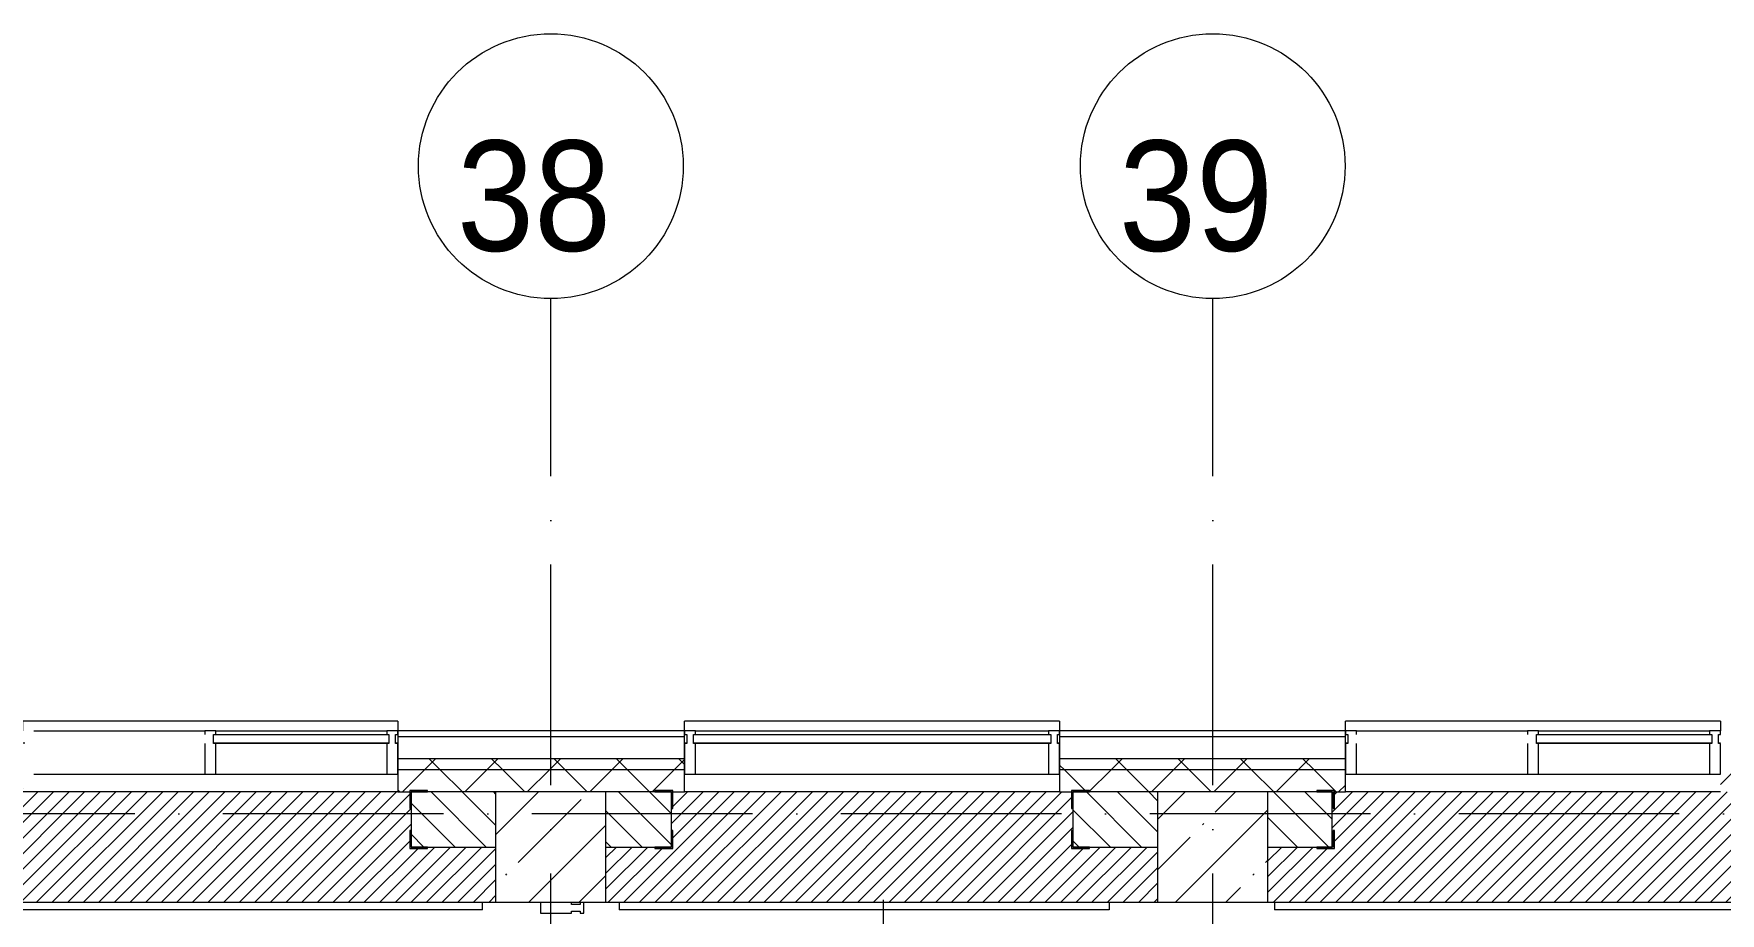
# Model space of a CAD drawing. Header units: millimetres. Extents: x -6467 to 106027, y -7090 to 195095.
# Drawn here: x 48366 to 56009, y 111545 to 115531 of the extents above; entities that cross this region are included whole.
import ezdxf

# ---------------------------------------------------------------- set-up
doc = ezdxf.new("R2010")
doc.units = ezdxf.units.MM
doc.linetypes.add('50_200_ШТРИХ_1Т_ш5_п1_п1_', pattern=[1400, 1000, -200, 0, -200])
for name, color, linetype, lineweight in [('A-FLOR', 7, 'Continuous', 9), ('A-FLOR-IDEN', 7, 'Continuous', 9), ('A-GLAZ', 7, 'Continuous', 5), ('A-GLAZ-CWMG', 7, 'Continuous', 9), ('A-GLAZ-CWMG-1', 7, 'Continuous', 20), ('A-WALL', 7, 'Continuous', 5), ('A-WALL-FNSH-1', 7, 'Continuous', 5), ('I-WALL', 7, 'Continuous', 5), ('S-COLS', 7, 'Continuous', 9), ('S-COLS-1', 7, 'Continuous', 5)]:
    doc.layers.add(name, color=color, linetype=linetype, lineweight=lineweight)
for name, color, linetype, lineweight, true_color in [('A-FLOR-PATT-1', 7, 'Continuous', 5, 0xd61c12), ('A-GENM-1', 7, 'Continuous', 9, 0xaaaaaa), ('A-GENM-2', 7, 'Continuous', 20, 0xaaaaaa), ('Оси-1', 7, 'Continuous', 20, 0xaaaaaa), ('Оси-2', 7, 'Continuous', 9, 0xaaaaaa), ('Оси-3', 7, '50_200_ШТРИХ_1Т_ш5_п1_п1_', 9, 0xaaaaaa)]:
    doc.layers.add(name, color=color, linetype=linetype, lineweight=lineweight, true_color=true_color)
doc.styles.add('Arial', font='arial.ttf', dxfattribs={"width": 0.9, "height": 500})
pattern_1 = [(45, (109.45, 102614.03), (-141.42136, 141.42136), []), (135, (109.45, 102614.03), (-141.42136, -141.42136), [])]

# ---------------------------------------------------------------- blocks, each defined once
blk = doc.blocks.new('Прямоугольный импост - Импост структурный с накладкой - 180мм-V172-АИ_План этажа Радиаторы_3')
at = {"layer": 'A-GLAZ-CWMG-1'}
for p, q in [((0, 180), (-50, 180)), ((-50, 180), (-50, 40)), ((-50, 40), (-40, 40)), ((-40, 0), (-50, 0)), ((-50, 0), (-50, -17)), ((-40, 40), (-40, 0)), ((-10, 0), (-10, 40)), ((-10, 40), (0, 40)), ((0, 0), (-10, 0)), ((-50, -17), (0, -17))]:
    blk.add_line(p, q, dxfattribs=at)
blk = doc.blocks.new('BSC_Колонна _Прямоугольная - 500х500-V203-АИ_План этажа Радиаторы_3')
at = {"layer": 'S-COLS-1'}
h = blk.add_hatch(dxfattribs=at)
h.set_pattern_fill('FP_153', color=256, style=0, pattern_type=2)
h.set_pattern_definition([(45, (-50600, -9231.04), (-228.0985, 228.0985), []), (45, (-50371.9, -9231.04), (-228.0985, 228.0985), [403.225, -80.645, 6.706, -73.939])])
h.paths.add_polyline_path([(-250, -250), (250, -250), (250, 250), (-250, 250)])
for p, q in [((250, 250), (-250, 250)), ((-250, 250), (-250, -250)), ((250, -250), (250, 250)), ((-250, -250), (250, -250))]:
    blk.add_line(p, q, dxfattribs=at)
blk = doc.blocks.new('BSC_Колонна _Прямоугольная - 500х500-V223-АИ_План этажа Радиаторы_3')
at = {"layer": 'S-COLS-1'}
h = blk.add_hatch(dxfattribs=at)
h.set_pattern_fill('FP_173', color=256, style=0, pattern_type=2)
h.set_pattern_definition([(45, (-53600, -9231.04), (-228.0985, 228.0985), []), (45, (-53371.9, -9231.04), (-228.0985, 228.0985), [403.225, -80.645, 6.706, -73.939])])
h.paths.add_polyline_path([(-250, -250), (250, -250), (250, 250), (-250, 250)])
for p, q in [((250, 250), (-250, 250)), ((-250, 250), (-250, -250)), ((250, -250), (250, 250)), ((-250, -250), (250, -250))]:
    blk.add_line(p, q, dxfattribs=at)
blk = doc.blocks.new('Прямоугольный импост - Импост структурный с накладкой - 180мм-22071093-АИ_План этажа Радиаторы_3')
at = {"layer": 'A-GLAZ-CWMG'}
for p, q in [((49825, 55111), (49050, 55111)), ((49825, 54931), (49050, 54931)), ((49825, 54914), (49050, 54914))]:
    blk.add_line(p, q, dxfattribs=at)
blk = doc.blocks.new('Прямоугольный импост - Импост структурный с накладкой - 180мм-22437098-АИ_План этажа Радиаторы_3')
at = {"layer": 'A-GLAZ-CWMG-1'}
for p, q in [((-50, 0), (-50, 17)), ((-50, 17), (0, 17)), ((-40, 0), (-50, 0)), ((-40, -40), (-40, 0)), ((0, 0), (-10, 0)), ((-10, 0), (-10, -40)), ((0, 17), (0, 0)), ((-50, -180), (-50, -40)), ((-50, -40), (-40, -40)), ((-10, -40), (0, -40)), ((0, -40), (0, -180)), ((0, -180), (-50, -180))]:
    blk.add_line(p, q, dxfattribs=at)
blk = doc.blocks.new('Прямоугольный импост - Импост структурный с накладкой - 180мм-22437099-АИ_План этажа Радиаторы_3')
at = {"layer": 'A-GLAZ-CWMG-1'}
for p, q in [((0, 17), (-50, 17)), ((-50, 17), (-50, 0)), ((-50, 0), (-40, 0)), ((-40, 0), (-40, -40)), ((-10, -40), (-10, 0)), ((-10, 0), (0, 0)), ((0, 0), (0, 17)), ((-40, -40), (-50, -40)), ((-50, -40), (-50, -180)), ((0, -40), (-10, -40)), ((0, -180), (0, -40)), ((-50, -180), (0, -180))]:
    blk.add_line(p, q, dxfattribs=at)
blk = doc.blocks.new('Прямоугольный импост - Импост структурный с накладкой - 180мм-22437089-АИ_План этажа Радиаторы_3')
at = {"layer": 'A-GLAZ-CWMG'}
for p, q in [((53650, 55111), (52050, 55111)), ((53650, 54931), (52050, 54931)), ((53650, 54914), (52050, 54914))]:
    blk.add_line(p, q, dxfattribs=at)
blk = doc.blocks.new('Прямоугольный импост - Импост структурный с накладкой - 180мм-V176-АИ_План этажа Радиаторы_3')
at = {"layer": 'A-GLAZ-CWMG'}
for p, q in [((6638, 55111), (5863, 55111)), ((6638, 54914), (5863, 54914))]:
    blk.add_line(p, q, dxfattribs=at)
blk = doc.blocks.new('Прямоугольный импост - Импост структурный с накладкой - 180мм-V179-АИ_План этажа Радиаторы_3')
at = {"layer": 'A-GLAZ-CWMG-1'}
for p, q in [((-25, 0), (-25, 17)), ((-25, 17), (25, 17)), ((-15, 0), (-25, 0)), ((-15, -40), (-15, 0)), ((25, 17), (25, 0)), ((-25, -180), (-25, -40)), ((-25, -40), (-15, -40)), ((25, -40), (25, -180)), ((25, -180), (-25, -180))]:
    blk.add_line(p, q, dxfattribs=at)
blk = doc.blocks.new('Прямоугольный импост - Импост структурный с накладкой - 180мм-22437157-АИ_План этажа Радиаторы_3')
at = {"layer": 'A-GLAZ-CWMG-1'}
for p, q in [((0, 17), (-50, 17)), ((-50, 17), (-50, 0)), ((-50, 0), (-40, 0)), ((-40, 0), (-40, -40)), ((-10, -40), (-10, 0)), ((-10, 0), (0, 0)), ((0, 0), (0, 17)), ((-40, -40), (-50, -40)), ((-50, -40), (-50, -180)), ((0, -40), (-10, -40)), ((0, -180), (0, -40)), ((-50, -180), (0, -180))]:
    blk.add_line(p, q, dxfattribs=at)
blk = doc.blocks.new('Прямоугольный импост - Импост структурный с накладкой - 180мм-22437111-АИ_План этажа Радиаторы_3')
at = {"layer": 'A-GLAZ-CWMG-1'}
for p, q in [((-50, 0), (-50, 17)), ((-50, 17), (0, 17)), ((0, 0), (-10, 0)), ((-10, 0), (-10, -40)), ((0, 17), (0, 0)), ((-50, -180), (-50, -40)), ((-10, -40), (0, -40)), ((0, -40), (0, -180)), ((0, -180), (-50, -180))]:
    blk.add_line(p, q, dxfattribs=at)
blk = doc.blocks.new('Фахверк _газобетон торцы_661 - Фахверк _газобетон торцы_-25585032-АИ_План этажа Радиаторы_3')
at = {"layer": 'A-GENM-2'}
for p, q in [((89406, 11134.7), (89325, 11134.7)), ((89325, 11134.7), (89325, 11128.7)), ((89325, 11128.7), (89400, 11128.7)), ((89400, 11128.7), (89400, 11053.7)), ((89406, 11053.7), (89406, 11134.7)), ((89400, 11053.7), (89406, 11053.7)), ((89400, 10953.7), (89400, 10878.7)), ((89406, 10953.7), (89400, 10953.7)), ((89406, 10872.7), (89406, 10953.7)), ((89400, 10878.7), (89325, 10878.7)), ((89325, 10878.7), (89325, 10872.7)), ((89325, 10872.7), (89406, 10872.7))]:
    blk.add_line(p, q, dxfattribs=at)
blk = doc.blocks.new('Фахверк _газобетон торцы_662 - Фахверк _газобетон торцы_-25585052-АИ_План этажа Радиаторы_3')
at = {"layer": 'A-GENM-2'}
for p, q in [((89406, 11134.7), (89325, 11134.7)), ((89325, 11134.7), (89325, 11128.7)), ((89325, 11128.7), (89400, 11128.7)), ((89400, 11128.7), (89400, 11053.7)), ((89406, 11053.7), (89406, 11134.7)), ((89400, 11053.7), (89406, 11053.7)), ((89400, 10953.7), (89400, 10878.7)), ((89406, 10953.7), (89400, 10953.7)), ((89406, 10872.7), (89406, 10953.7)), ((89400, 10878.7), (89325, 10878.7)), ((89325, 10878.7), (89325, 10872.7)), ((89325, 10872.7), (89406, 10872.7))]:
    blk.add_line(p, q, dxfattribs=at)
blk = doc.blocks.new('Фахверк _газобетон торцы_663 - Фахверк _газобетон торцы_-25585072-АИ_План этажа Радиаторы_3')
at = {"layer": 'A-GENM-2'}
for p, q in [((89406, 11134.7), (89325, 11134.7)), ((89325, 11134.7), (89325, 11128.7)), ((89325, 11128.7), (89400, 11128.7)), ((89400, 11128.7), (89400, 11053.7)), ((89406, 11053.7), (89406, 11134.7)), ((89400, 11053.7), (89406, 11053.7)), ((89400, 10953.7), (89400, 10878.7)), ((89406, 10953.7), (89400, 10953.7)), ((89406, 10872.7), (89406, 10953.7)), ((89400, 10878.7), (89325, 10878.7)), ((89325, 10878.7), (89325, 10872.7)), ((89325, 10872.7), (89406, 10872.7))]:
    blk.add_line(p, q, dxfattribs=at)
blk = doc.blocks.new('Фахверк _газобетон торцы_665 - Фахверк _газобетон торцы_-25585112-АИ_План этажа Радиаторы_3')
at = {"layer": 'A-GENM-2'}
for p, q in [((89406, 11134.7), (89325, 11134.7)), ((89325, 11134.7), (89325, 11128.7)), ((89325, 11128.7), (89400, 11128.7)), ((89400, 11128.7), (89400, 11053.7)), ((89406, 11053.7), (89406, 11134.7)), ((89400, 11053.7), (89406, 11053.7)), ((89400, 10953.7), (89400, 10878.7)), ((89406, 10953.7), (89400, 10953.7)), ((89406, 10872.7), (89406, 10953.7)), ((89400, 10878.7), (89325, 10878.7)), ((89325, 10878.7), (89325, 10872.7)), ((89325, 10872.7), (89406, 10872.7))]:
    blk.add_line(p, q, dxfattribs=at)
blk = doc.blocks.new('Отлив_СКБ - Отлив витража-V317-АИ_План этажа Радиаторы_3')
at = {"layer": 'A-GLAZ'}
for p, q in [((0, 57), (0, 100)), ((1700, 100), (0, 100)), ((1700, 100), (1700, 57)), ((0, 2), (10, 2)), ((865, 2), (1660, 2)), ((1690, 2), (1700, 2)), ((1650, 0), (875, 0))]:
    blk.add_line(p, q, dxfattribs=at)
blk = doc.blocks.new('Отлив_СКБ - Отлив витража-V318-АИ_План этажа Радиаторы_3')
at = {"layer": 'A-GLAZ'}
for p, q in [((0, 57), (0, 100)), ((1700, 100), (0, 100)), ((1700, 100), (1700, 57)), ((0, 2), (10, 2)), ((40, 2), (1660, 2)), ((1690, 2), (1700, 2)), ((1650, 0), (50, 0))]:
    blk.add_line(p, q, dxfattribs=at)
blk = doc.blocks.new('Отлив_СКБ - Отлив витража-V325-АИ_План этажа Радиаторы_3')
at = {"layer": 'A-GLAZ'}
for p, q in [((0, 57), (0, 100)), ((1700, 100), (0, 100)), ((1700, 100), (1700, 57)), ((0, 2), (10, 2)), ((865, 2), (1660, 2)), ((1690, 2), (1700, 2)), ((1650, 0), (876.5, 0))]:
    blk.add_line(p, q, dxfattribs=at)
blk = doc.blocks.new('Ось сетки - Круг_Ø6_00__ISO-2_5_0_9K_-17386508-АИ_План этажа Радиаторы_3')
at = {"layer": 'Оси-1'}
blk.add_circle((0, 0), 3, dxfattribs=at)

msp = doc.modelspace()

# ---------------------------------------------------------------- hatches: boundary and pattern name
at = {"layer": 'A-FLOR-PATT-1'}
h = msp.add_hatch(dxfattribs=at)
h.set_pattern_fill('FP_276', color=256, style=0, pattern_type=2)
h.set_pattern_definition([(45, (47709.45, 111845.076), (-35.3553, 35.3553), [])])
h.paths.add_polyline_path([(49192.3, 111595.1), (50459.4, 111595.1), (50459.4, 111845.1), (50150.9, 111845.1), (50150.9, 111839.1), (50069.9, 111839.1), (50069.9, 111920.1), (50075.9, 111920.1), (50075.9, 112020.1), (50069.9, 112020.1), (50069.9, 112095.1), (48261.9, 112094.3), (48261.9, 112020.1), (48255.9, 112020.1), (48255.9, 111920.1), (48261.9, 111920.1), (48261.9, 111839.1), (48180.9, 111839.4), (48180.9, 111845.1), (47150.9, 111845.1), (47150.9, 111839.1), (47069.9, 111839.1), (47069.9, 111920.1), (47075.9, 111920.1), (47075.9, 112020.1), (47069.9, 112020.1), (47069.9, 112095.1), (45261.9, 112095.1), (45261.9, 112020.1), (45259.4, 112020.1), (45259.4, 111920.1), (45261.9, 111920.1), (45261.9, 111839.1), (45180.9, 111839.1), (45180.9, 111845.1), (44959.4, 111845.1), (44959.4, 111595.1), (48365.3, 111595.1)])
h = msp.add_hatch(dxfattribs=at)
h.set_pattern_fill('FP_282', color=256, style=0, pattern_type=2)
h.set_pattern_definition([(45, (52209.45, 111845.076), (-35.3553, 35.3553), [])])
h.paths.add_polyline_path([(53150.9, 111595.1), (53459.4, 111595.1), (53459.4, 111845.1), (53150.9, 111845.1), (53150.9, 111839.1), (53069.9, 111839.1), (53069.9, 111920.1), (53075.9, 111920.1), (53075.9, 112020.1), (53069.9, 112020.1), (53069.9, 112095.1), (51261.9, 112094.3), (51261.9, 112020.1), (51255.9, 112020.1), (51255.9, 111920.1), (51261.9, 111920.1), (51261.9, 111839.1), (51180.9, 111839.1), (51180.9, 111845.1), (50959.4, 111845.1), (50959.4, 111595.1), (53075.9, 111595.1)])
h = msp.add_hatch(dxfattribs=at)
h.set_pattern_fill('FP_283', color=256, style=0, pattern_type=2)
h.set_pattern_definition([(45, (56709.45, 111845.076), (-35.3553, 35.3553), [])])
h.paths.add_polyline_path([(59117.3, 111595.1), (59459.4, 111595.1), (59459.4, 111845.1), (59145.9, 111845.1), (59145.9, 111839.1), (59064.9, 111839.1), (59064.9, 111920.1), (59070.9, 111920.1), (59070.9, 112020.1), (59064.9, 112020.1), (59064.9, 112095.1), (57256.9, 112094.3), (57256.9, 112020.1), (57250.9, 112020.1), (57250.9, 111920.1), (57256.9, 111920.1), (57256.9, 111839.1), (57175.9, 111839.4), (57175.9, 111845.1), (56145.9, 111845.1), (56145.9, 111839.1), (56064.9, 111839.1), (56064.9, 111920.1), (56070.9, 111920.1), (56070.9, 112020.1), (56064.9, 112020.1), (56064.9, 112095.1), (54261.4, 112095.1), (54261.4, 112020.1), (54255.4, 112020.1), (54255.4, 112095.1), (54250.9, 112095.1), (54250.9, 111845.1), (54255.4, 111845.7), (54255.4, 111920.1), (54261.4, 111920.1), (54261.4, 111839.1), (54180.4, 111839.1), (54180.4, 111845.1), (53959.4, 111845.1), (53959.4, 111595.1), (58290.2, 111595.1)])
at = {"layer": 'A-WALL'}
h = msp.add_hatch(dxfattribs=at)
h.set_pattern_fill('FP_122', color=256, style=0, pattern_type=2)
h.set_pattern_definition(pattern_1)
h.paths.add_polyline_path([(74004.7, 112195.1), (74509.4, 112195.1), (74509.4, 112245.1), (68009.4, 112245.1), (68009.4, 112195.1), (72350.6, 112195.1)])
h.paths.add_polyline_path([(57310.9, 112195.1), (57310.9, 112245.1), (56010.9, 112245.1), (56010.9, 112195.1), (56636.1, 112195.1)])
h.paths.add_polyline_path([(59117.3, 112195.1), (60309.4, 112195.1), (60309.4, 112245.1), (59010.9, 112245.1), (59010.9, 112195.1)])
h.paths.add_polyline_path([(50846.5, 112195.1), (51315.4, 112195.1), (51315.4, 112245.1), (50015.9, 112245.1), (50015.9, 112195.1), (50019.4, 112195.1)])
h.paths.add_polyline_path([(54310.9, 112195.1), (54310.9, 112245.1), (53015.4, 112245.1), (53015.4, 112195.1), (54154.8, 112195.1)])
h.paths.add_polyline_path([(45315.9, 112195.1), (45315.9, 112245.1), (44015.3, 112245.1), (44015.3, 112195.1), (45057, 112195.1)])
h.paths.add_polyline_path([(48315.9, 112195.1), (48315.9, 112245.1), (47015.9, 112245.1), (47015.9, 112195.1), (47538.2, 112195.1)])
h.paths.add_polyline_path([(41748.6, 112195.1), (42315.3, 112195.1), (42315.3, 112245.1), (41015.9, 112245.1), (41015.9, 112195.1)])
h.paths.add_polyline_path([(35959.1, 112195.1), (36009.4, 112195.1), (36009.4, 112245.1), (34709.4, 112245.1), (34709.4, 112195.1), (35132, 112195.1)])
h.paths.add_polyline_path([(37709.4, 112195.1), (39315.9, 112195.1), (39315.9, 112245.1), (37709.4, 112245.1), (37709.4, 112199.3)])
h.paths.add_polyline_path([(31823.7, 112195.1), (33009.4, 112195.1), (33009.4, 112245.1), (31709.4, 112245.1), (31709.4, 112195.1)])
h.paths.add_polyline_path([(30009.4, 112195.1), (30009.4, 112245.1), (28709.4, 112245.1), (28709.4, 112195.1), (29342.5, 112195.1)])
h.paths.add_polyline_path([(27009.4, 112195.1), (27009.4, 112245.1), (23809.4, 112245.1), (23809.4, 112195.1), (26861.2, 112195.1)])
h = msp.add_hatch(dxfattribs=at)
h.set_pattern_fill('FP_122', color=256, style=0, pattern_type=2)
h.set_pattern_definition(pattern_1)
h.paths.add_polyline_path([(74004.7, 112095.1), (74609.4, 112095.1), (74609.4, 112195.1), (68009.4, 112195.1), (68009.4, 112095.1), (72509.4, 112095.1)])
h.paths.add_polyline_path([(59959.4, 112095.1), (60309.4, 112095.1), (60309.4, 112195.1), (59010.9, 112195.1), (59010.9, 112095.1), (59944.4, 112095.1)])
h.paths.add_polyline_path([(53959.4, 112095.1), (54310.9, 112095.1), (54310.9, 112195.1), (53015.4, 112195.1), (53015.4, 112095.1), (53459.4, 112095.1)])
h.paths.add_polyline_path([(56636.1, 112095.1), (57310.9, 112095.1), (57310.9, 112195.1), (56010.9, 112195.1), (56010.9, 112095.1)])
h.paths.add_polyline_path([(50846.5, 112095.1), (51315.4, 112095.1), (51315.4, 112195.1), (50015.9, 112195.1), (50015.9, 112095.1), (50459.4, 112095.1)])
h.paths.add_polyline_path([(48315.9, 112095.1), (48315.9, 112195.1), (47015.9, 112195.1), (47015.9, 112095.1), (47538.2, 112095.1)])
h.paths.add_polyline_path([(44229.9, 112095.1), (45315.9, 112095.1), (45315.9, 112195.1), (44015.3, 112195.1), (44015.3, 112095.1)])
h.paths.add_polyline_path([(41959.4, 112095.1), (42315.3, 112095.1), (42315.3, 112195.1), (41015.9, 112195.1), (41015.9, 112095.1), (41748.6, 112095.1)])
h.paths.add_polyline_path([(39267.4, 112095.1), (39315.9, 112095.1), (39315.9, 112195.1), (37709.4, 112195.1), (37709.4, 112095.1), (38440.3, 112095.1)])
h.paths.add_polyline_path([(35959.1, 112095.1), (36009.4, 112095.1), (36009.4, 112195.1), (34709.4, 112195.1), (34709.4, 112095.1), (35409.4, 112095.1)])
h.paths.add_polyline_path([(33009.4, 112095.1), (33009.4, 112195.1), (31709.4, 112195.1), (31709.4, 112095.1), (32650.8, 112095.1)])
h.paths.add_polyline_path([(28909.4, 112095.1), (30009.4, 112095.1), (30009.4, 112195.1), (28709.4, 112195.1), (28709.4, 112095.1)])
h.paths.add_polyline_path([(25909.4, 112095.1), (27009.4, 112095.1), (27009.4, 112195.1), (23759.4, 112195.1), (23759.4, 112095.1), (24380, 112095.1)])
at = {"layer": 'I-WALL'}
h = msp.add_hatch(dxfattribs=at)
h.set_pattern_fill('FP_2', color=256, style=0, pattern_type=2)
h.set_pattern_definition([(135, (109.45, 102614.03), (-70.71068, -70.71068), [])])
h.paths.add_polyline_path([(71959.4, 111845.1), (71984.4, 111845.1), (71984.4, 112095.1), (71959.4, 112093.5)])
h.paths.add_polyline_path([(71459.4, 111845.1), (71459.4, 112095.1), (68959.4, 112095.1), (68959.4, 111845.1), (69042.2, 111845.1)])
h.paths.add_polyline_path([(68070.9, 111845.1), (68459.4, 111845.1), (68459.4, 112095.1), (68070.9, 112095.1)])
h.paths.add_polyline_path([(59959.4, 111845.1), (60250.9, 111845.1), (60250.9, 112095.1), (59959.4, 112095.1), (59959.4, 111906.8)])
h.paths.add_polyline_path([(59459.4, 111845.1), (59459.4, 112095.1), (59070.9, 112095.1), (59070.9, 111845.1), (59117.3, 111845.1)])
h.paths.add_polyline_path([(57250.9, 111845.1), (57250.9, 112095.1), (56070.9, 112095.1), (56070.9, 111845.1), (56636.1, 111845.1)])
h.paths.add_polyline_path([(53075.9, 111845.1), (53459.4, 111845.1), (53459.4, 112095.1), (53075.9, 112095.1)])
h.paths.add_polyline_path([(50075.9, 111845.1), (50459.4, 111845.1), (50459.4, 112095.1), (50075.9, 112095.1)])
h.paths.add_polyline_path([(50959.4, 111845.1), (51255.9, 111845.1), (51255.9, 112095.1), (50959.4, 112095.1), (50959.4, 112032.3)])
h.paths.add_polyline_path([(53959.4, 111845.1), (54250.9, 111845.1), (54250.9, 112095.1), (53959.4, 112095.1), (53959.4, 112033.1)])
h.paths.add_polyline_path([(47075.9, 111845.1), (48255.9, 111845.1), (48255.9, 112095.1), (47075.9, 112095.1)])
h.paths.add_polyline_path([(45057, 111845.1), (45255.9, 111845.1), (45255.9, 112095.1), (44959.4, 112095.1), (44959.4, 111845.1)])

# ---------------------------------------------------------------- linework, layer by layer
at = {"layer": 'A-FLOR'}
for p, q in [((50015.9, 112095.1), (48315.9, 112095.1)), ((53015.4, 112095.1), (51315.4, 112095.1)), ((56010.9, 112095.1), (54310.9, 112095.1)), ((44959.4, 111595.1), (50459.4, 111595.1)), ((50959.4, 111595.1), (53459.4, 111595.1)), ((53959.4, 111595.1), (59459.4, 111595.1))]:
    msp.add_line(p, q, dxfattribs=at)
at = {"layer": 'A-FLOR-IDEN'}
msp.add_line((52216.2, 111606.1), (52216.2, 110839.6), dxfattribs=at)
at = {"layer": 'A-WALL'}
for p, q in [((51315.4, 112345.1), (50015.9, 112345.1)), ((54310.9, 112345.1), (53015.4, 112345.1)), ((51315.4, 112245.1), (50015.9, 112245.1)), ((54310.9, 112245.1), (53015.4, 112245.1)), ((51315.4, 112195.1), (50015.9, 112195.1)), ((54310.9, 112195.1), (53015.4, 112195.1)), ((50459.4, 112095.1), (50075.9, 112095.1)), ((50075.9, 112095.1), (50075.9, 111845.1)), ((51255.9, 112095.1), (50959.4, 112095.1)), ((51255.9, 111845.1), (51255.9, 112095.1)), ((53459.4, 112095.1), (53075.9, 112095.1)), ((53075.9, 112095.1), (53075.9, 111845.1)), ((54250.9, 112095.1), (53959.4, 112095.1)), ((54250.9, 111845.1), (54250.9, 112095.1)), ((50075.9, 111845.1), (50459.4, 111845.1)), ((50959.4, 111845.1), (51255.9, 111845.1)), ((53075.9, 111845.1), (53459.4, 111845.1)), ((53959.4, 111845.1), (54250.9, 111845.1)), ((50399.4, 111560.1), (45019.4, 111560.1)), ((50399.4, 111560.1), (50399.4, 111595.1)), ((51019.4, 111595.1), (51019.4, 111560.1)), ((53239.4, 111560.1), (51019.4, 111560.1)), ((53239.4, 111595.1), (53239.4, 111560.1)), ((53989.4, 111595.1), (53989.4, 111560.1)), ((59259.4, 111560.1), (53989.4, 111560.1))]:
    msp.add_line(p, q, dxfattribs=at)
at = {"layer": 'A-WALL-FNSH-1'}
for p, q in [((51315.4, 112372.1), (50015.9, 112372.1)), ((50015.9, 112372.1), (50015.9, 112095.1)), ((51315.4, 112095.1), (51315.4, 112372.1)), ((54310.9, 112372.1), (53015.4, 112372.1)), ((53015.4, 112372.1), (53015.4, 112095.1)), ((54310.9, 112095.1), (54310.9, 112372.1)), ((50015.9, 112095.1), (50075.9, 112095.1)), ((51255.9, 112095.1), (51315.4, 112095.1)), ((53015.4, 112095.1), (53075.9, 112095.1)), ((54250.9, 112095.1), (54310.9, 112095.1))]:
    msp.add_line(p, q, dxfattribs=at)
at = {"layer": 'Оси-3'}
for p, q in [((50709.4, 96724.3), (50709.4, 114331)), ((53709.4, 96724.3), (53709.4, 114331)), ((104827.4, 111995.1), (-5157.9, 111995.1))]:
    msp.add_line(p, q, dxfattribs=at)

# ---------------------------------------------------------------- block references
at = {"layer": 'A-GENM-1', "rotation": 180}
for name, p in [('Фахверк _газобетон торцы_665 - Фахверк _газобетон торцы_-25585112-АИ_План этажа Радиаторы_3', (139475.9, 122973.8)), ('Фахверк _газобетон торцы_663 - Фахверк _газобетон торцы_-25585072-АИ_План этажа Радиаторы_3', (142475.9, 122973.8))]:
    msp.add_blockref(name, p, dxfattribs=at)
at = {"layer": 'A-GENM-1'}
for name, p in [('Фахверк _газобетон торцы_662 - Фахверк _газобетон торцы_-25585052-АИ_План этажа Радиаторы_3', (-38144.1, 100966.3)), ('Фахверк _газобетон торцы_661 - Фахверк _газобетон торцы_-25585032-АИ_План этажа Радиаторы_3', (-35144.6, 100966.3))]:
    msp.add_blockref(name, p, dxfattribs=at)
at = {"layer": 'A-GLAZ'}
for name, p in [('Отлив_СКБ - Отлив витража-V325-АИ_План этажа Радиаторы_3', (48315.9, 112315.1)), ('Отлив_СКБ - Отлив витража-V318-АИ_План этажа Радиаторы_3', (51315.4, 112315.1)), ('Отлив_СКБ - Отлив витража-V317-АИ_План этажа Радиаторы_3', (54310.9, 112315.1))]:
    msp.add_blockref(name, p, dxfattribs=at)
at = {"layer": 'A-GLAZ-CWMG'}
for name, p, rotation in [('Прямоугольный импост - Импост структурный с накладкой - 180мм-V176-АИ_План этажа Радиаторы_3', (55003.9, 167286.1), 180), ('Прямоугольный импост - Импост структурный с накладкой - 180мм-22071093-АИ_План этажа Радиаторы_3', (99015.9, 167286.1), 180), ('Прямоугольный импост - Импост структурный с накладкой - 180мм-22437089-АИ_План этажа Радиаторы_3', (105015.4, 167286.1), 180), ('Прямоугольный импост - Импост структурный с накладкой - 180мм-V176-АИ_План этажа Радиаторы_3', (60998.9, 167286.1), 180), ('Прямоугольный импост - Импост структурный с накладкой - 180мм-22071093-АИ_План этажа Радиаторы_3', (105010.9, 167286.1), 180), ('Прямоугольный импост - Импост структурный с накладкой - 180мм-V172-АИ_План этажа Радиаторы_3', (50842.4, 111595.1), 89.99999999999984)]:
    msp.add_blockref(name, p, dxfattribs=dict(at, rotation=rotation))
at = {"layer": 'A-GLAZ-CWMG', "extrusion": (0, 0, -1)}
for name, p in [('Прямоугольный импост - Импост структурный с накладкой - 180мм-V179-АИ_План этажа Радиаторы_3', (-49165.9, 112355.1)), ('Прямоугольный импост - Импост структурный с накладкой - 180мм-22437098-АИ_План этажа Радиаторы_3', (-51315.4, 112355.1)), ('Прямоугольный импост - Импост структурный с накладкой - 180мм-22437111-АИ_План этажа Радиаторы_3', (-54310.9, 112355.1)), ('Прямоугольный импост - Импост структурный с накладкой - 180мм-V179-АИ_План этажа Радиаторы_3', (-55160.9, 112355.1))]:
    msp.add_blockref(name, p, dxfattribs=at)
at = {"layer": 'A-GLAZ-CWMG'}
for name, p in [('Прямоугольный импост - Импост структурный с накладкой - 180мм-22437157-АИ_План этажа Радиаторы_3', (50015.9, 112355.1)), ('Прямоугольный импост - Импост структурный с накладкой - 180мм-22437099-АИ_План этажа Радиаторы_3', (53015.4, 112355.1)), ('Прямоугольный импост - Импост структурный с накладкой - 180мм-22437157-АИ_План этажа Радиаторы_3', (56010.9, 112355.1))]:
    msp.add_blockref(name, p, dxfattribs=at)
at = {"layer": 'S-COLS'}
for name, p in [('BSC_Колонна _Прямоугольная - 500х500-V203-АИ_План этажа Радиаторы_3', (50709.4, 111845.1)), ('BSC_Колонна _Прямоугольная - 500х500-V223-АИ_План этажа Радиаторы_3', (53709.4, 111845.1))]:
    msp.add_blockref(name, p, dxfattribs=at)
at = {"layer": 'Оси-1', "xscale": 199.9999999999999, "yscale": 199.9999999999999, "zscale": 199.9999999999999}
for p in [(50709.4, 114931), (53709.4, 114931)]:
    msp.add_blockref('Ось сетки - Круг_Ø6_00__ISO-2_5_0_9K_-17386508-АИ_План этажа Радиаторы_3', p, dxfattribs=at)

# ---------------------------------------------------------------- texts
at = {"layer": 'Оси-2', "char_height": 500, "width": 702, "attachment_point": 5, "line_spacing_factor": 0.936439, "style": 'Arial'}
for s, insert in [('\\pxqc,t4.572,9.144,13.716,18.288,22.86,27.432,32.004,36.576,41.148,45.72,50.292,54.864,59.436,64.008,68.58,73.152,77.724,82.296,86.868,91.44,96.012,100.584,105.156,109.728,114.3,118.872,123.444,128.016,132.588,137.16,141.732,146.304;{38}', (50633.5, 114793.5)), ('\\pxqc,t4.572,9.144,13.716,18.288,22.86,27.432,32.004,36.576,41.148,45.72,50.292,54.864,59.436,64.008,68.58,73.152,77.724,82.296,86.868,91.44,96.012,100.584,105.156,109.728,114.3,118.872,123.444,128.016,132.588,137.16,141.732,146.304;{39}', (53633.5, 114793.5))]:
    msp.add_mtext(s, dxfattribs=dict(at, insert=insert))

doc.saveas('drawing.dxf')
